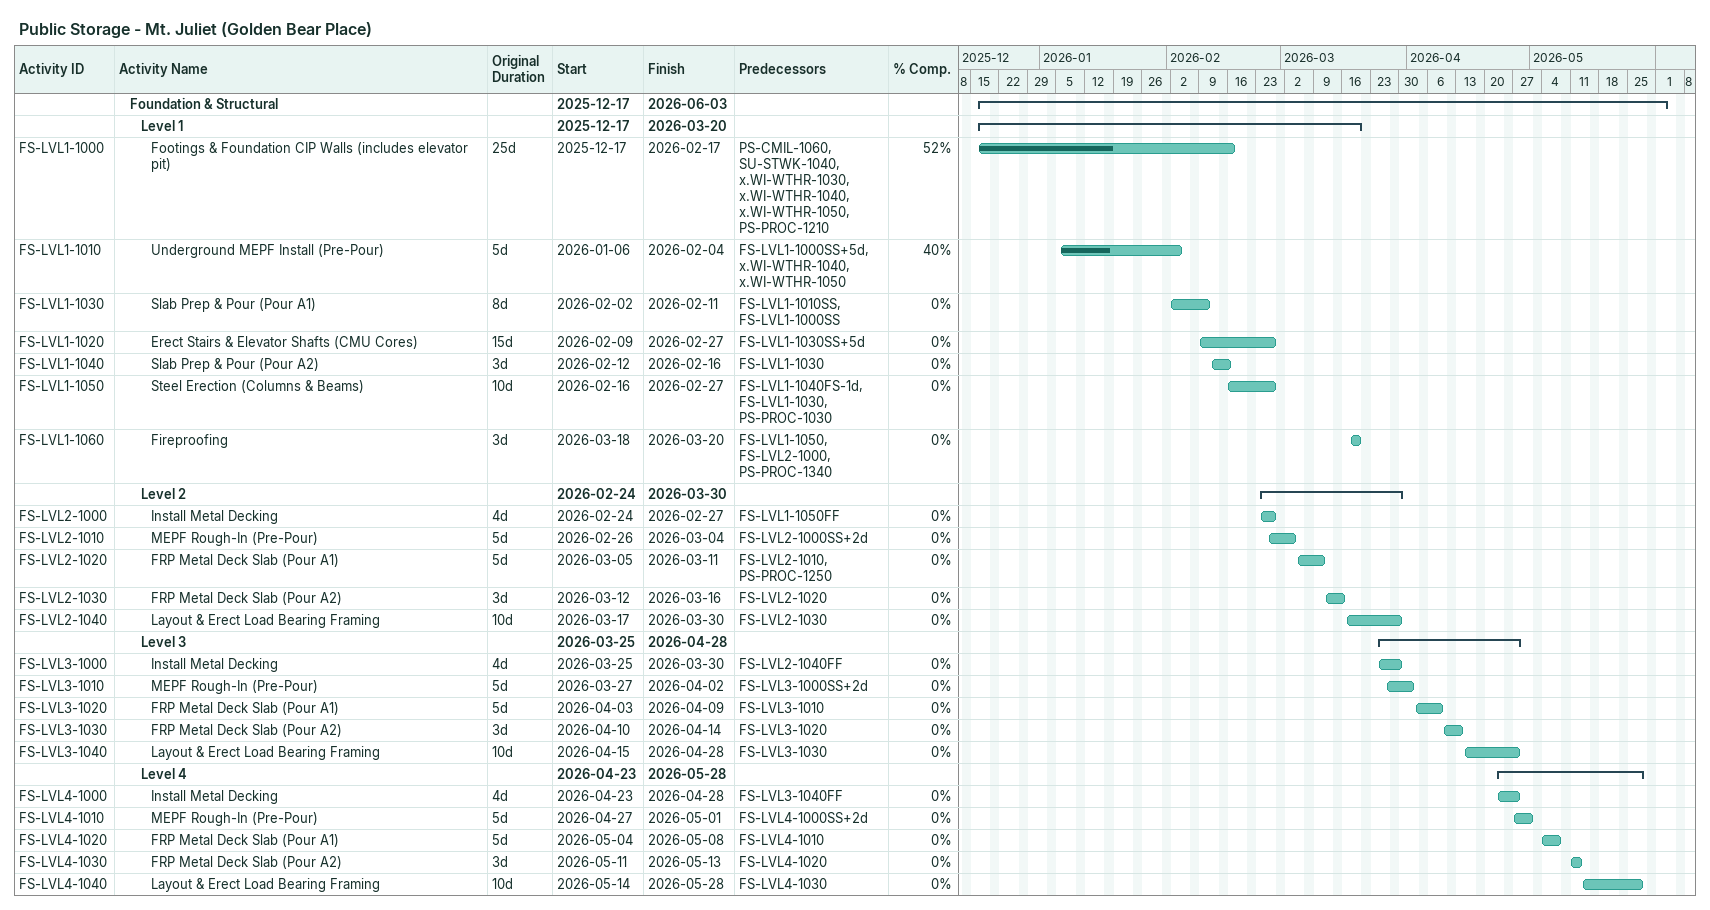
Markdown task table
Public Storage - Mt. Juliet (Golden Bear Place)

| ID | Level | Task | Original duration | Start | Finish | Predecessors | % complete |
|---|---|---|---|---|---|---|---|
|  | 2 | **Foundation & Structural** |  | 2025-12-17 | 2026-06-03 |  |  |
|  | 3 | **Level 1** |  | 2025-12-17 | 2026-03-20 |  |  |
| FS-LVL1-1000 | 4 | Footings & Foundation CIP Walls (includes elevator pit) | 25d | 2025-12-17 | 2026-02-17 | PS-CMIL-1060, SU-STWK-1040, x.WI-WTHR-1030, x.WI-WTHR-1040, x.WI-WTHR-1050, PS-PROC-1210 | 52 |
| FS-LVL1-1010 | 4 | Underground MEPF Install (Pre-Pour) | 5d | 2026-01-06 | 2026-02-04 | FS-LVL1-1000SS+5d, x.WI-WTHR-1040, x.WI-WTHR-1050 | 40 |
| FS-LVL1-1030 | 4 | Slab Prep & Pour (Pour A1) | 8d | 2026-02-02 | 2026-02-11 | FS-LVL1-1010SS, FS-LVL1-1000SS | 0 |
| FS-LVL1-1020 | 4 | Erect Stairs & Elevator Shafts (CMU Cores) | 15d | 2026-02-09 | 2026-02-27 | FS-LVL1-1030SS+5d | 0 |
| FS-LVL1-1040 | 4 | Slab Prep & Pour (Pour A2) | 3d | 2026-02-12 | 2026-02-16 | FS-LVL1-1030 | 0 |
| FS-LVL1-1050 | 4 | Steel Erection (Columns & Beams) | 10d | 2026-02-16 | 2026-02-27 | FS-LVL1-1040FS-1d, FS-LVL1-1030, PS-PROC-1030 | 0 |
| FS-LVL1-1060 | 4 | Fireproofing | 3d | 2026-03-18 | 2026-03-20 | FS-LVL1-1050, FS-LVL2-1000, PS-PROC-1340 | 0 |
|  | 3 | **Level 2** |  | 2026-02-24 | 2026-03-30 |  |  |
| FS-LVL2-1000 | 4 | Install Metal Decking | 4d | 2026-02-24 | 2026-02-27 | FS-LVL1-1050FF | 0 |
| FS-LVL2-1010 | 4 | MEPF Rough-In (Pre-Pour) | 5d | 2026-02-26 | 2026-03-04 | FS-LVL2-1000SS+2d | 0 |
| FS-LVL2-1020 | 4 | FRP Metal Deck Slab (Pour A1) | 5d | 2026-03-05 | 2026-03-11 | FS-LVL2-1010, PS-PROC-1250 | 0 |
| FS-LVL2-1030 | 4 | FRP Metal Deck Slab (Pour A2) | 3d | 2026-03-12 | 2026-03-16 | FS-LVL2-1020 | 0 |
| FS-LVL2-1040 | 4 | Layout & Erect Load Bearing Framing | 10d | 2026-03-17 | 2026-03-30 | FS-LVL2-1030 | 0 |
|  | 3 | **Level 3** |  | 2026-03-25 | 2026-04-28 |  |  |
| FS-LVL3-1000 | 4 | Install Metal Decking | 4d | 2026-03-25 | 2026-03-30 | FS-LVL2-1040FF | 0 |
| FS-LVL3-1010 | 4 | MEPF Rough-In (Pre-Pour) | 5d | 2026-03-27 | 2026-04-02 | FS-LVL3-1000SS+2d | 0 |
| FS-LVL3-1020 | 4 | FRP Metal Deck Slab (Pour A1) | 5d | 2026-04-03 | 2026-04-09 | FS-LVL3-1010 | 0 |
| FS-LVL3-1030 | 4 | FRP Metal Deck Slab (Pour A2) | 3d | 2026-04-10 | 2026-04-14 | FS-LVL3-1020 | 0 |
| FS-LVL3-1040 | 4 | Layout & Erect Load Bearing Framing | 10d | 2026-04-15 | 2026-04-28 | FS-LVL3-1030 | 0 |
|  | 3 | **Level 4** |  | 2026-04-23 | 2026-05-28 |  |  |
| FS-LVL4-1000 | 4 | Install Metal Decking | 4d | 2026-04-23 | 2026-04-28 | FS-LVL3-1040FF | 0 |
| FS-LVL4-1010 | 4 | MEPF Rough-In (Pre-Pour) | 5d | 2026-04-27 | 2026-05-01 | FS-LVL4-1000SS+2d | 0 |
| FS-LVL4-1020 | 4 | FRP Metal Deck Slab (Pour A1) | 5d | 2026-05-04 | 2026-05-08 | FS-LVL4-1010 | 0 |
| FS-LVL4-1030 | 4 | FRP Metal Deck Slab (Pour A2) | 3d | 2026-05-11 | 2026-05-13 | FS-LVL4-1020 | 0 |
| FS-LVL4-1040 | 4 | Layout & Erect Load Bearing Framing | 10d | 2026-05-14 | 2026-05-28 | FS-LVL4-1030 | 0 |
